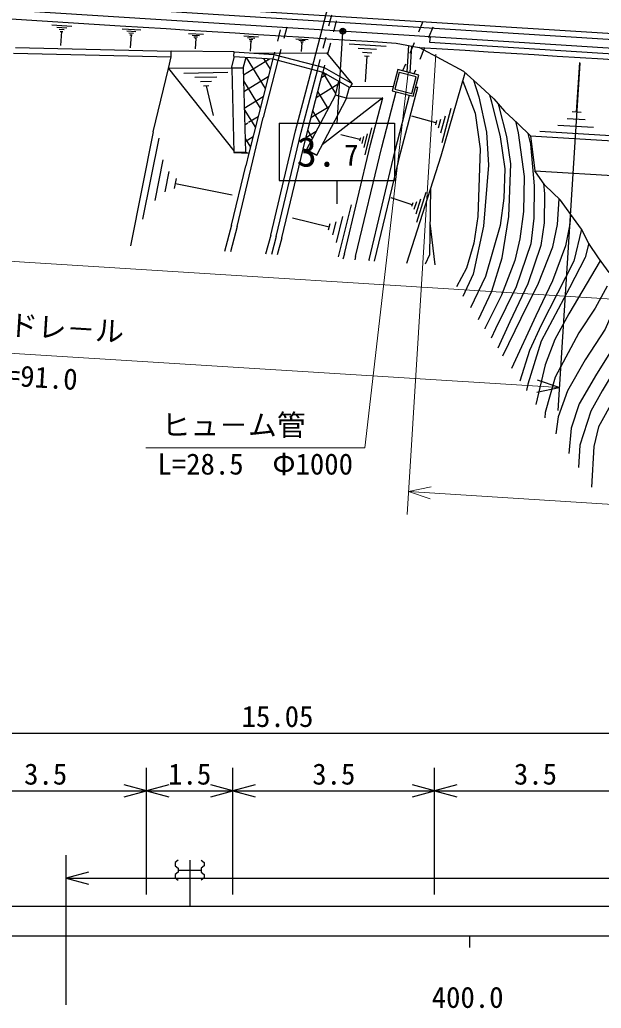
# Model space of a CAD drawing. Units: millimetres, scale not verified, with parts at other scales. Extents: x 0 to 700000, y -47500 to 447500.
# Drawn here: x 428982 to 479438, y 198715 to 284508 of the extents above; entities that cross this region are included whole.
import ezdxf
from ezdxf.enums import TextEntityAlignment as Align

# ---------------------------------------------------------------- set-up
doc = ezdxf.new("R2010")
doc.units = ezdxf.units.MM
doc.header["$LTSCALE"] = 1000
doc.header["$PDMODE"] = 32
doc.header["$PDSIZE"] = 500
doc.layers.add('作業ﾚｲﾔ1', color=7, linetype='Continuous', lineweight=25)
doc.layers.add('作業ﾚｲﾔ3', color=7, linetype='Continuous', lineweight=25)
doc.styles.add('@ＭＳ ゴシック', font='')
doc.styles.add('ＭＳ ゴシック', font='')
doc.styles.get('@ＭＳ ゴシック').set_extended_font_data('@MS Gothic')
doc.styles.get('ＭＳ ゴシック').set_extended_font_data('MS Gothic')

msp = doc.modelspace()

# ---------------------------------------------------------------- linework, layer by layer
at = {"layer": '作業ﾚｲﾔ1'}
for p, q in [((454319, 280225), (461014, 305927)), ((346322, 291746), (567568, 277824)), ((346290, 291247), (567536, 277325)), ((410378, 286463), (464582, 283052)), ((455811, 283970), (456063, 284938)), ((431765, 284066), (433502, 283957)), ((456446, 284425), (456194, 283457)), ((463957, 284370), (463580, 283444)), ((432188, 283865), (433056, 283811)), ((432394, 283678), (432828, 283651)), ((432492, 283497), (432709, 283484)), ((432600, 283491), (432524, 282275)), ((437866, 283733), (439481, 283632)), ((438260, 283546), (439067, 283496)), ((438451, 283372), (438855, 283347)), ((438542, 283204), (438744, 283192)), ((438643, 283198), (438572, 282067)), ((443613, 283330), (444928, 283247)), ((443933, 283178), (444591, 283136)), ((451589, 283623), (451337, 282656)), ((451920, 282917), (452172, 283885)), ((456998, 283379), (456505, 275545)), ((464826, 283852), (464449, 282926)), ((444089, 283036), (444418, 283015)), ((444163, 282899), (444328, 282889)), ((444246, 282894), (444188, 281973)), ((448418, 283107), (449698, 283026)), ((448730, 282959), (449370, 282918)), ((448882, 282821), (449202, 282800)), ((448954, 282688), (449114, 282677)), ((449034, 282682), (448977, 281786)), ((452944, 282861), (454010, 282793)), ((453204, 282737), (453737, 282704)), ((453330, 282622), (453597, 282605)), ((453390, 282511), (453524, 282503)), ((453457, 282507), (453410, 281760)), ((455307, 282035), (455559, 283002)), ((455942, 282489), (455690, 281522)), ((457561, 282419), (460772, 282217)), ((462715, 282284), (462570, 279976)), ((463202, 282518), (462825, 281592)), ((464582, 283052), (464547, 282553)), ((464547, 282553), (557359, 276713)), ((464582, 283052), (557388, 277212)), ((428435, 281606), (442123, 281293)), ((428616, 282102), (442128, 281794)), ((442123, 281293), (442128, 281794)), ((447577, 281720), (442128, 281794)), ((447552, 281320), (447577, 281720)), ((447577, 281720), (451035, 281502)), ((449241, 281615), (455613, 281624)), ((451085, 281688), (450934, 281108)), ((451033, 281495), (455388, 280360)), ((451416, 280982), (451668, 281949)), ((457832, 278987), (455613, 281624)), ((458344, 282047), (459949, 281946)), ((458725, 281701), (459527, 281650)), ((462962, 282237), (462816, 279912)), ((467508, 280012), (463632, 282110)), ((464071, 282000), (463694, 281074)), ((441884, 280292), (442123, 281293)), ((447345, 280307), (447608, 281317)), ((447552, 281320), (450934, 281108)), ((448379, 280310), (448624, 281253)), ((448393, 279731), (450665, 281124)), ((448623, 281247), (450284, 278539)), ((450932, 281108), (448871, 272941)), ((450125, 276024), (451416, 280982)), ((450144, 281157), (450711, 280232)), ((450932, 281108), (455287, 279973)), ((454803, 280099), (455055, 281067)), ((455438, 280554), (455287, 279973)), ((458905, 281367), (459307, 281342)), ((459106, 281354), (458965, 279107)), ((462447, 280666), (462206, 280074)), ((477573, 280732), (475675, 250581)), ((477299, 276478), (477571, 280791)), ((440560, 274769), (441884, 280292)), ((447345, 280307), (441884, 280292)), ((441884, 280292), (447555, 273122)), ((443224, 279881), (447027, 279968)), ((448379, 280310), (447345, 280307)), ((447379, 280286), (447558, 272992)), ((448379, 280310), (448558, 273017)), ((452922, 274860), (454319, 280225)), ((453407, 274739), (454803, 280099)), ((454005, 275053), (455287, 279973)), ((455636, 279775), (455159, 279482)), ((456406, 278120), (455282, 279953)), ((455287, 279973), (457635, 278640)), ((455391, 280374), (457832, 278987)), ((463316, 280148), (463182, 279820)), ((465538, 272700), (467644, 279891)), ((467508, 280012), (468963, 278718)), ((444184, 279523), (446085, 279566)), ((444668, 279153), (445619, 279175)), ((448406, 279210), (449856, 276845)), ((448428, 278287), (450548, 279587)), ((456611, 278906), (454704, 277737)), ((456367, 277969), (456682, 279181)), ((457832, 278987), (457635, 278640)), ((444914, 278778), (445390, 278789)), ((445152, 278784), (445774, 276195)), ((455750, 276799), (454845, 278275)), ((457305, 277605), (457582, 278669)), ((457679, 278718), (461396, 278735)), ((460400, 273453), (461650, 278253)), ((462049, 273040), (463513, 278661)), ((463343, 278671), (463513, 278661)), ((468963, 278718), (470125, 277643)), ((448464, 276842), (450110, 277852)), ((453862, 273218), (456367, 277969)), ((454746, 272752), (457305, 277605)), ((460481, 277731), (455216, 273643)), ((457345, 277717), (456367, 277969)), ((457334, 277717), (460481, 277731)), ((459429, 273695), (460481, 277731)), ((461564, 273161), (462811, 277950)), ((470125, 277643), (471042, 276584)), ((448467, 276719), (449429, 275151)), ((455837, 276965), (454250, 275991)), ((455072, 275513), (454407, 276597)), ((466397, 276819), (465592, 273832)), ((471042, 276584), (472209, 275508)), ((477684, 276454), (476914, 276503)), ((447848, 266562), (450116, 276024)), ((448499, 275397), (448760, 275557)), ((448840, 275606), (449672, 276117)), ((451505, 275545), (461505, 275545)), ((451505, 275545), (451505, 270545)), ((461505, 275545), (461505, 270545)), ((465098, 275567), (463007, 276130)), ((465149, 275754), (465048, 275380)), ((465498, 275860), (465297, 275113)), ((465897, 276153), (465495, 274659)), ((472209, 275508), (473295, 274438)), ((478031, 275814), (476490, 275911)), ((440560, 274769), (438602, 264898)), ((450756, 265826), (452922, 274860)), ((451241, 265703), (453407, 274739)), ((453573, 273288), (453996, 275054)), ((454695, 274798), (453815, 274258)), ((454394, 274228), (453972, 274915)), ((459116, 274599), (458825, 273422)), ((459496, 275129), (458916, 272776)), ((480263, 274436), (474103, 274824)), ((478762, 275149), (475682, 275343)), ((439673, 267202), (441070, 274246)), ((448535, 273953), (449234, 274382)), ((448550, 274192), (449001, 273457)), ((458500, 274127), (456852, 274533)), ((457155, 264206), (459429, 273695)), ((458536, 274274), (458463, 273980)), ((458808, 274363), (458663, 273775)), ((473295, 274438), (487142, 273567)), ((473295, 274438), (473690, 271407)), ((448558, 273017), (447558, 272992)), ((447558, 272992), (448871, 272941)), ((448558, 273017), (448871, 272941)), ((448871, 272941), (448587, 271817)), ((451726, 265581), (453573, 273288)), ((453862, 273218), (453573, 273288)), ((453573, 273288), (454746, 272752)), ((454746, 272752), (453862, 273218)), ((458124, 263961), (460400, 273453)), ((459288, 263666), (461564, 273161)), ((459778, 263565), (462049, 273040)), ((440726, 268823), (441425, 272345)), ((462559, 263390), (465538, 272700)), ((441605, 269564), (441955, 271325)), ((447363, 266685), (448587, 271817)), ((473690, 271407), (486953, 270573)), ((474546, 270151), (473690, 271407)), ((442397, 269864), (442572, 270745)), ((442484, 270304), (447415, 269326)), ((451505, 270545), (461505, 270545)), ((456505, 270545), (456505, 268545)), ((464226, 269505), (463398, 266917)), ((464636, 269881), (464524, 264081)), ((475891, 268864), (474546, 270151)), ((463036, 268459), (461224, 269039)), ((463087, 268621), (462984, 268298)), ((463398, 268700), (463191, 268053)), ((463760, 268941), (463346, 267647)), ((476790, 267605), (475891, 268864)), ((457730, 268446), (456615, 263925)), ((455817, 266520), (452652, 267301)), ((456408, 266974), (456129, 265844)), ((456999, 267428), (456442, 265167)), ((465042, 263234), (464602, 266856)), ((477724, 266344), (476790, 267605)), ((447363, 266685), (446750, 264385)), ((447848, 266562), (447258, 264353)), ((455886, 266803), (455747, 266238)), ((478367, 265101), (477724, 266344)), ((450756, 265826), (450312, 264161)), ((451241, 265703), (450821, 264129)), ((451726, 265581), (451330, 264097)), ((479209, 263846), (478367, 265101)), ((457155, 264206), (457030, 263738)), ((458124, 263961), (458048, 263674)), ((459288, 263666), (459270, 263597)), ((464524, 264096), (464146, 263291)), ((480117, 262586), (479209, 263846)), ((475801, 252577), (473906, 253215)), ((473841, 252182), (475801, 252577)), ((40000, 205000), (579000, 205000)), ((468000, 205000), (468000, 204000))]:
    msp.add_line(p, q, dxfattribs=at)
at = {"layer": '作業ﾚｲﾔ1', "lineweight": 13}
for p, q in [((465097, 281517), (462584, 241566)), ((458912, 247367), (462693, 279944)), ((243392, 275177), (566123, 254870)), ((475801, 252577), (384981, 258292)), ((439912, 247367), (458912, 247367)), ((464670, 243957), (462709, 243562)), ((462709, 243562), (553529, 237847)), ((462709, 243562), (464605, 242924))]:
    msp.add_line(p, q, dxfattribs=at)
at = {"layer": '作業ﾚｲﾔ1'}
for points in [[(415094, 285415), (437699, 283992), (439695, 283867), (441691, 283741), (443687, 283616), (445683, 283490), (447679, 283364), (449675, 283239), (451671, 283113), (453667, 282988), (455663, 282862), (457659, 282736), (459655, 282611), (461652, 282485), (463632, 282110)], [(463632, 282110), (465628, 281984), (467624, 281859), (469620, 281733), (471616, 281608), (473612, 281482), (475608, 281356), (477604, 281231), (479600, 281105), (481596, 280980), (483592, 280854), (487584, 280603)], [(467436, 279183), (468491, 276408), (468939, 273313), (468726, 267428), (468384, 265108), (467735, 262937), (466871, 261332)], [(468352, 279262), (468810, 277832), (469481, 274759), (469645, 271892), (469220, 266604), (468324, 262423), (467442, 260486)], [(469740, 277999), (469929, 277395), (470671, 274351), (471071, 271578), (470977, 269016), (470670, 266641), (469385, 262236), (468098, 259512)], [(468784, 258496), (469950, 260962), (470834, 263842), (471424, 267422), (471590, 271991), (471237, 274373), (470589, 276978), (470520, 277187)], [(472000, 275701), (472238, 274708), (472756, 270891), (472685, 267861), (472367, 265481), (471942, 263605), (470787, 260616), (469349, 257719), (469333, 257682)], [(473083, 274645), (473287, 273697), (473628, 270082), (473604, 267275), (473333, 265051), (472071, 261338), (470256, 257674), (469883, 256866)], [(474421, 270334), (474512, 269414), (474476, 266876), (474193, 264920), (473061, 261599), (471510, 258301), (470457, 256014)], [(470910, 255343), (472476, 258622), (474004, 261637), (475230, 264791), (475655, 266735), (475794, 268957)], [(476780, 267618), (476727, 266757), (476350, 264900), (475218, 261853), (473768, 258814), (471658, 254234)], [(477727, 266338), (477068, 263552), (474235, 257991), (473202, 255789), (472387, 253152)], [(478362, 265112), (478035, 263872), (476698, 261233), (474216, 256606), (473072, 252871), (472939, 252333)], [(479356, 263642), (479343, 263579), (476636, 258998), (475418, 256748), (474569, 254565), (473767, 251106)], [(479944, 261397), (478909, 259475), (477506, 257342), (475429, 253478), (474580, 250408), (474536, 249966)], [(480848, 260107), (479771, 257666), (478043, 254979), (476515, 252305), (475711, 250044), (475486, 248557)], [(481618, 258858), (481510, 258448), (480400, 255927), (479021, 253735), (477514, 251178), (476831, 249061), (476628, 246863)], [(482386, 257575), (481734, 256013), (479527, 252302), (478525, 250534), (477573, 247586), (477452, 245641)], [(483035, 256242), (482889, 255864), (479188, 249190), (478787, 247460), (478596, 243944)]]:
    msp.add_lwpolyline(points, dxfattribs=at)
for points in [[(461295, 278345), (463133, 277866), (463612, 279705), (461774, 280184)], [(461539, 278488), (462990, 278110), (463368, 279562), (461917, 279940)]]:
    msp.add_lwpolyline(points, close=True, dxfattribs=at)
for radius in [150, 120, 90, 60, 30]:
    msp.add_circle((457008, 283529), radius, dxfattribs=at)
msp.add_point((457008, 283529), dxfattribs=at)
at = {"layer": '作業ﾚｲﾔ3'}
for p, q in [((413730, 222576), (488980, 222576)), ((439980, 208576), (439980, 219576)), ((447480, 208576), (447480, 219576)), ((464980, 208576), (464980, 219576)), ((439980, 217576), (438048, 218093)), ((441912, 218093), (439980, 217576)), ((447480, 217576), (445548, 218093)), ((449412, 218093), (447480, 217576)), ((464980, 217576), (463048, 218093)), ((466912, 218093), (464980, 217576)), ((422480, 217576), (439980, 217576)), ((438048, 217058), (439980, 217576)), ((439980, 217576), (447480, 217576)), ((439980, 217576), (441912, 217058)), ((445548, 217058), (447480, 217576)), ((447480, 217576), (464980, 217576)), ((447480, 217576), (449412, 217058)), ((463048, 217058), (464980, 217576)), ((464980, 217576), (482480, 217576)), ((464980, 217576), (466912, 217058)), ((433000, 199000), (433000, 212000)), ((442730, 211576), (442480, 211376)), ((442480, 211376), (442480, 211076)), ((442480, 211076), (442730, 210876)), ((443730, 211576), (443730, 207576)), ((444730, 211576), (444980, 211376)), ((444980, 211076), (444730, 210876)), ((444980, 211376), (444980, 211076)), ((434932, 210518), (433000, 210000)), ((442730, 210526), (442480, 210326)), ((442480, 210326), (442480, 210026)), ((442730, 210876), (442730, 210526)), ((442730, 210701), (443730, 210701)), ((443730, 210701), (444730, 210701)), ((444730, 210876), (444730, 210526)), ((444730, 210526), (444980, 210326)), ((444980, 210326), (444980, 210026)), ((433000, 210000), (547000, 210000)), ((433000, 210000), (434932, 209482)), ((442480, 210026), (442730, 209826)), ((444980, 210026), (444730, 209826)), ((422480, 207576), (439980, 207576)), ((439980, 207576), (447480, 207576)), ((447480, 207576), (464980, 207576)), ((464980, 207576), (482480, 207576))]:
    msp.add_line(p, q, dxfattribs=at)

# ---------------------------------------------------------------- texts
at = {"layer": '作業ﾚｲﾔ1', "style": 'ＭＳ ゴシック'}
msp.add_text('3.', height=2566, dxfattribs=at).set_placement((456505, 273045), align=Align.MIDDLE_RIGHT)
for s, p in [('7', (457755, 271295)), ('400.0', (467844, 198195))]:
    msp.add_text(s, height=1833, dxfattribs=at).set_placement(p, align=Align.BOTTOM_CENTER)
msp.add_text('ガ－ドレ－ル', height=1833, rotation=356.399, dxfattribs=at).set_placement((430454, 256433), align=Align.BOTTOM_CENTER)
at = {"layer": '作業ﾚｲﾔ1', "style": '@ＭＳ ゴシック'}
msp.add_text('L=91.0', height=1833, rotation=356.399, dxfattribs=at).set_placement((430328, 254436), align=Align.TOP_CENTER)
at = {"layer": '作業ﾚｲﾔ1', "style": 'ＭＳ ゴシック'}
msp.add_text('ヒュ－ム管', height=1833, dxfattribs=at).set_placement((441287, 247867), align=Align.BOTTOM_LEFT)
msp.add_text('L=28.5\u3000Φ1000', height=1833, dxfattribs=at).set_placement((449412, 246867), align=Align.TOP_CENTER)
at = {"layer": '作業ﾚｲﾔ3', "style": 'ＭＳ ゴシック'}
msp.add_text('15.05', height=1833, dxfattribs=at).set_placement((448230, 222576), align=Align.BOTTOM_LEFT)
for s, p in [('3.5', (431230, 217576)), ('1.5', (443730, 217576)), ('3.5', (456230, 217576)), ('3.5', (473730, 217576))]:
    msp.add_text(s, height=1833, dxfattribs=at).set_placement(p, align=Align.BOTTOM_CENTER)

doc.saveas('drawing.dxf')
